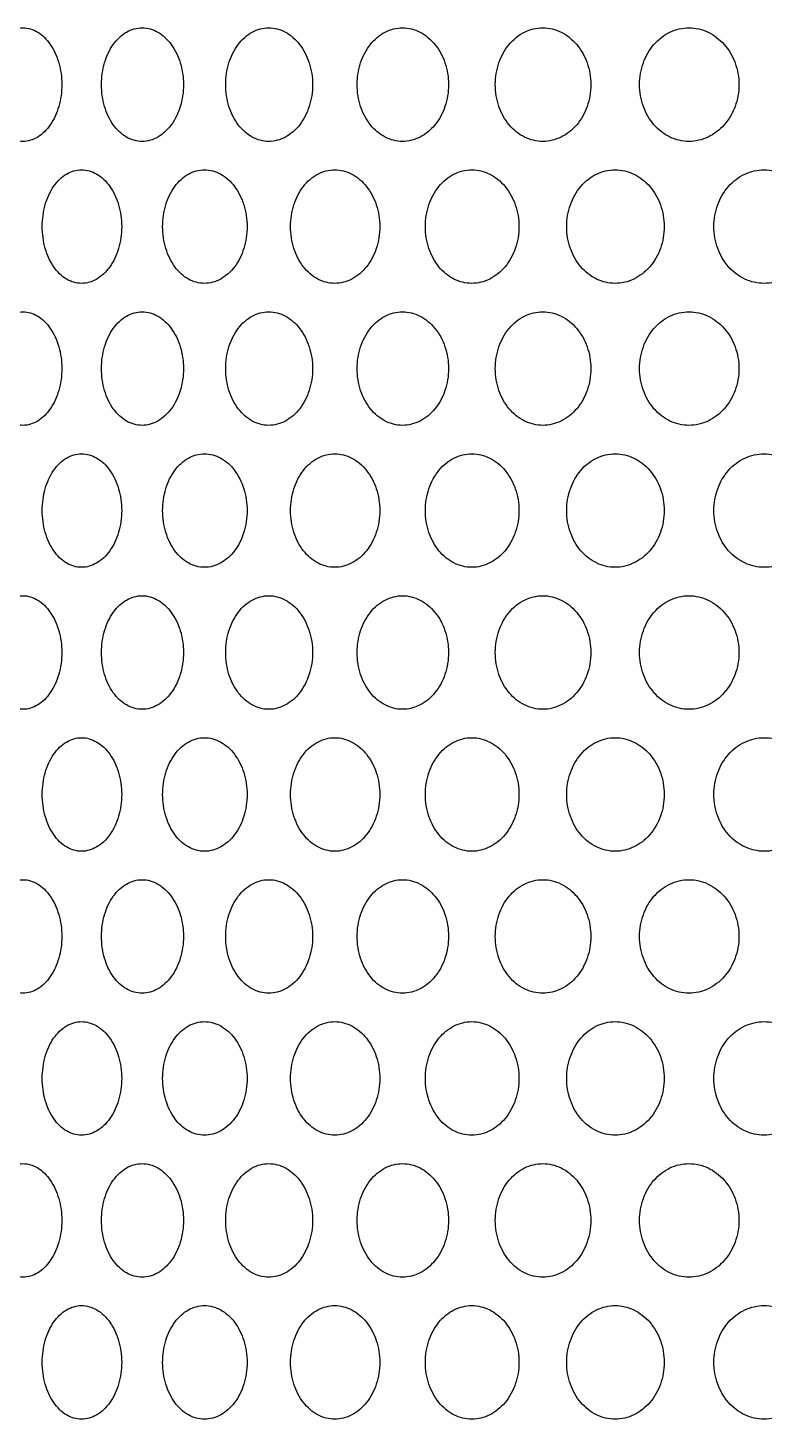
# Model space of a CAD drawing. Header units: millimetres. Extents: x 324 to 7054, y -67 to 2159.
# Drawn here: x 593.3 to 645.2, y 485 to 583 of the extents above; entities that cross this region are included whole.
import ezdxf

# ---------------------------------------------------------------- set-up
doc = ezdxf.new("R2010")
doc.units = ezdxf.units.MM
doc.header["$LTSCALE"] = 153.67
doc.layers.add('02___PRT_ALL_AXES', color=7, linetype='CONTINUOUS')

msp = doc.modelspace()

# ---------------------------------------------------------------- linework, layer by layer
at = {"layer": '02___PRT_ALL_AXES', "linetype": 'Continuous'}
for points in [[(590.32485, 579), (590.32508, 579.26583), (590.35933, 579.78945), (590.51175, 580.54514), (590.7564, 581.23528), (591.19862, 582.04859), (591.93793, 582.7909), (592.99818, 583.10456), (594.06584, 582.79082), (594.825, 582.05038), (595.28367, 581.2386), (595.53947, 580.54817), (595.6996, 579.79095), (595.73563, 579.2663), (595.73587, 579)], [(598.53459, 579), (598.53484, 579.26583), (598.57151, 579.78945), (598.73471, 580.54514), (598.99659, 581.23528), (599.46983, 582.04859), (600.26054, 582.7909), (601.39329, 583.10456), (602.53264, 582.79082), (603.34194, 582.05038), (603.83065, 581.2386), (604.10312, 580.54817), (604.27364, 579.79095), (604.31202, 579.2663), (604.31227, 579)], [(607.28864, 579), (607.2889, 579.26583), (607.32785, 579.78945), (607.50117, 580.54514), (607.77925, 581.23528), (608.2816, 582.04859), (609.12055, 582.7909), (610.32126, 583.10456), (611.52775, 582.79082), (612.38394, 582.05038), (612.90073, 581.2386), (613.18878, 580.54817), (613.36903, 579.79095), (613.40958, 579.2663), (613.40985, 579)], [(616.55196, 579), (616.55223, 579.26583), (616.59331, 579.78945), (616.77605, 580.54514), (617.06921, 581.23528), (617.59867, 582.04859), (618.4825, 582.7909), (619.74636, 583.10456), (621.01515, 582.79082), (621.91482, 582.05038), (622.45762, 581.2386), (622.7601, 580.54817), (622.94934, 579.79095), (622.99192, 579.2663), (622.99219, 579)], [(626.28746, 579), (626.28775, 579.26583), (626.33078, 579.78945), (626.52222, 580.54514), (626.82928, 581.23528), (627.38373, 582.04859), (628.3089, 582.7909), (629.63086, 583.10456), (630.95688, 582.79082), (631.89642, 582.05038), (632.46306, 581.2386), (632.77875, 580.54817), (632.97623, 579.79095), (633.02066, 579.2663), (633.02095, 579)], [(636.45618, 579), (636.45648, 579.26583), (636.5013, 579.78945), (636.70067, 580.54514), (637.02041, 581.23528), (637.59762, 582.04859), (638.56043, 582.7909), (639.9352, 583.10456), (641.31313, 582.79082), (642.28878, 582.05038), (642.87699, 581.2386), (643.20464, 580.54817), (643.40957, 579.79095), (643.45567, 579.2663), (643.45597, 579)], [(595.73587, 579), (595.73563, 578.73417), (595.69973, 578.21055), (595.54027, 577.45486), (595.28522, 576.76472), (594.82653, 575.95141), (594.06667, 575.2091), (592.99616, 574.89544), (591.93877, 575.20918), (591.20011, 575.94962), (590.75789, 576.7614), (590.51251, 577.45183), (590.35946, 578.20905), (590.32508, 578.7337), (590.32485, 579)], [(604.31227, 579), (604.31201, 578.73417), (604.27378, 578.21055), (604.10397, 577.45486), (603.8323, 576.76472), (603.34358, 575.95141), (602.53353, 575.2091), (601.39113, 574.89544), (600.26144, 575.20918), (599.47142, 575.94962), (598.99818, 576.7614), (598.73552, 577.45183), (598.57165, 578.20905), (598.53483, 578.7337), (598.53459, 579)], [(613.40985, 579), (613.40958, 578.73417), (613.36918, 578.21055), (613.18968, 577.45486), (612.90247, 576.76472), (612.38568, 575.95141), (611.52869, 575.2091), (610.31897, 574.89544), (609.1215, 575.20918), (608.28329, 575.94962), (607.78094, 576.7614), (607.50204, 577.45183), (607.328, 578.20905), (607.2889, 578.7337), (607.28864, 579)], [(622.99219, 579), (622.99191, 578.73417), (622.9495, 578.21055), (622.76104, 577.45486), (622.45945, 576.76472), (621.91664, 575.95141), (621.01614, 575.2091), (619.74396, 574.89544), (618.48349, 575.20918), (617.60045, 575.94962), (617.07099, 576.7614), (616.77696, 577.45183), (616.59346, 578.20905), (616.55222, 578.7337), (616.55196, 579)], [(633.02095, 579), (633.02065, 578.73417), (632.9764, 578.21055), (632.77973, 577.45486), (632.46497, 576.76472), (631.89832, 575.95141), (630.95792, 575.2091), (629.62835, 574.89544), (628.30994, 575.20918), (627.3856, 575.94962), (626.83115, 576.7614), (626.52318, 577.45183), (626.33094, 578.20905), (626.28774, 578.7337), (626.28746, 579)], [(643.45597, 579), (643.45566, 578.73417), (643.40974, 578.21055), (643.20566, 577.45486), (642.87897, 576.76472), (642.29076, 575.95141), (641.31421, 575.2091), (639.93258, 574.89544), (638.56151, 575.20918), (637.59956, 575.94962), (637.02235, 576.7614), (636.70167, 577.45183), (636.50146, 578.20905), (636.45647, 578.7337), (636.45618, 579)], [(594.35958, 569), (594.35982, 569.26583), (594.3953, 569.78945), (594.55318, 570.54514), (594.80658, 571.23528), (595.26453, 572.04859), (596.02993, 572.7909), (597.12697, 573.10456), (598.23103, 572.79082), (599.01565, 572.05038), (599.48958, 571.2386), (599.75385, 570.54817), (599.91926, 569.79095), (599.95648, 569.2663), (599.95672, 569)], [(602.84572, 569), (602.84597, 569.26583), (602.8838, 569.78945), (603.05214, 570.54514), (603.32226, 571.23528), (603.8103, 572.04859), (604.62554, 572.7909), (605.79285, 573.10456), (606.96636, 572.79082), (607.79952, 572.05038), (608.30253, 571.2386), (608.58292, 570.54817), (608.7584, 569.79095), (608.79788, 569.2663), (608.79814, 569)], [(611.85891, 569), (611.85918, 569.26583), (611.89921, 569.78945), (612.07733, 570.54514), (612.36309, 571.23528), (612.87926, 572.04859), (613.74108, 572.7909), (614.97398, 573.10456), (616.21224, 572.79082), (617.09061, 572.05038), (617.62068, 571.2386), (617.91609, 570.54817), (618.10092, 569.79095), (618.14251, 569.2663), (618.14278, 569)], [(621.36308, 569), (621.36336, 569.26583), (621.40543, 569.78945), (621.59262, 570.54514), (621.89288, 571.23528), (622.4351, 572.04859), (623.34006, 572.7909), (624.63362, 573.10456), (625.93167, 572.79082), (626.85173, 572.05038), (627.40674, 571.2386), (627.71597, 570.54817), (627.90943, 569.79095), (627.95296, 569.2663), (627.95324, 569)], [(631.32017, 569), (631.32047, 569.26583), (631.36441, 569.78945), (631.55992, 570.54514), (631.87347, 571.23528), (632.43959, 572.04859), (633.38405, 572.7909), (634.73309, 573.10456), (636.08574, 572.79082), (637.04382, 572.05038), (637.62153, 571.2386), (637.94336, 570.54817), (638.14467, 569.79095), (638.18995, 569.2663), (638.19025, 569)], [(641.69034, 569), (641.69064, 569.26583), (641.73629, 569.78945), (641.93933, 570.54514), (642.26493, 571.23528), (642.85266, 572.04859), (643.83286, 572.7909), (645.23197, 573.10456), (646.63381, 572.79082), (647.62606, 572.05038), (648.22418, 571.2386), (648.55731, 570.54817), (648.76566, 569.79095), (648.81253, 569.2663), (648.81283, 569)], [(599.95672, 569), (599.95647, 568.73417), (599.91939, 568.21055), (599.75467, 567.45486), (599.49118, 566.76472), (599.01724, 565.95141), (598.23189, 565.2091), (597.12488, 564.89544), (596.03079, 565.20918), (595.26608, 565.94962), (594.80811, 566.7614), (594.55397, 567.45183), (594.39543, 568.20905), (594.35981, 568.7337), (594.35958, 569)], [(608.79814, 569), (608.79787, 568.73417), (608.75854, 568.21055), (608.5838, 567.45486), (608.30422, 566.76472), (607.80121, 565.95141), (606.96727, 565.2091), (605.79063, 564.89544), (604.62646, 565.20918), (603.81195, 565.94962), (603.3239, 566.7614), (603.05299, 567.45183), (602.88394, 568.20905), (602.84597, 568.7337), (602.84572, 569)], [(618.14278, 569), (618.1425, 568.73417), (618.10107, 568.21055), (617.917, 567.45486), (617.62246, 566.76472), (617.09239, 565.95141), (616.21321, 565.2091), (614.97164, 564.89544), (613.74205, 565.20918), (612.881, 565.94962), (612.36483, 566.7614), (612.07822, 567.45183), (611.89936, 568.20905), (611.85917, 568.7337), (611.85891, 569)], [(627.95324, 569), (627.95295, 568.73417), (627.90959, 568.21055), (627.71694, 567.45486), (627.4086, 566.76472), (626.8536, 565.95141), (625.93269, 565.2091), (624.63116, 564.89544), (623.34108, 565.20918), (622.43693, 565.94962), (621.8947, 566.7614), (621.59356, 567.45183), (621.40559, 568.20905), (621.36335, 568.7337), (621.36308, 569)], [(638.19025, 569), (638.18995, 568.73417), (638.14484, 568.21055), (637.94436, 567.45486), (637.62348, 566.76472), (637.04576, 565.95141), (636.0868, 565.2091), (634.73053, 564.89544), (633.38511, 565.20918), (632.44149, 565.94962), (631.87538, 566.7614), (631.5609, 567.45183), (631.36458, 568.20905), (631.32046, 568.7337), (631.32017, 569)], [(648.81283, 569), (648.81252, 568.73417), (648.76583, 568.21055), (648.55835, 567.45486), (648.22619, 566.76472), (647.62807, 565.95141), (646.63491, 565.2091), (645.22932, 564.89544), (643.83396, 565.20918), (642.85464, 565.94962), (642.2669, 566.7614), (641.94035, 567.45183), (641.73646, 568.20905), (641.69064, 568.7337), (641.69034, 569)], [(590.32485, 559), (590.32508, 559.26583), (590.35933, 559.78945), (590.51175, 560.54514), (590.7564, 561.23528), (591.19862, 562.04859), (591.93793, 562.7909), (592.99818, 563.10456), (594.06584, 562.79082), (594.825, 562.05038), (595.28367, 561.2386), (595.53947, 560.54817), (595.6996, 559.79095), (595.73563, 559.2663), (595.73587, 559)], [(598.53459, 559), (598.53484, 559.26583), (598.57151, 559.78945), (598.73471, 560.54514), (598.99659, 561.23528), (599.46983, 562.04859), (600.26054, 562.7909), (601.39329, 563.10456), (602.53264, 562.79082), (603.34194, 562.05038), (603.83065, 561.2386), (604.10312, 560.54817), (604.27364, 559.79095), (604.31202, 559.2663), (604.31227, 559)], [(607.28864, 559), (607.2889, 559.26583), (607.32785, 559.78945), (607.50117, 560.54514), (607.77925, 561.23528), (608.2816, 562.04859), (609.12055, 562.7909), (610.32126, 563.10456), (611.52775, 562.79082), (612.38394, 562.05038), (612.90073, 561.2386), (613.18878, 560.54817), (613.36903, 559.79095), (613.40958, 559.2663), (613.40985, 559)], [(616.55196, 559), (616.55223, 559.26583), (616.59331, 559.78945), (616.77605, 560.54514), (617.06921, 561.23528), (617.59867, 562.04859), (618.4825, 562.7909), (619.74636, 563.10456), (621.01515, 562.79082), (621.91482, 562.05038), (622.45762, 561.2386), (622.7601, 560.54817), (622.94934, 559.79095), (622.99192, 559.2663), (622.99219, 559)], [(626.28746, 559), (626.28775, 559.26583), (626.33078, 559.78945), (626.52222, 560.54514), (626.82928, 561.23528), (627.38373, 562.04859), (628.3089, 562.7909), (629.63086, 563.10456), (630.95688, 562.79082), (631.89642, 562.05038), (632.46306, 561.2386), (632.77875, 560.54817), (632.97623, 559.79095), (633.02066, 559.2663), (633.02095, 559)], [(636.45618, 559), (636.45648, 559.26583), (636.5013, 559.78945), (636.70067, 560.54514), (637.02041, 561.23528), (637.59762, 562.04859), (638.56043, 562.7909), (639.9352, 563.10456), (641.31313, 562.79082), (642.28878, 562.05038), (642.87699, 561.2386), (643.20464, 560.54817), (643.40957, 559.79095), (643.45567, 559.2663), (643.45597, 559)], [(595.73587, 559), (595.73563, 558.73417), (595.69973, 558.21055), (595.54027, 557.45486), (595.28522, 556.76472), (594.82653, 555.95141), (594.06667, 555.2091), (592.99616, 554.89544), (591.93877, 555.20918), (591.20011, 555.94962), (590.75789, 556.7614), (590.51251, 557.45183), (590.35946, 558.20905), (590.32508, 558.7337), (590.32485, 559)], [(604.31227, 559), (604.31201, 558.73417), (604.27378, 558.21055), (604.10397, 557.45486), (603.8323, 556.76472), (603.34358, 555.95141), (602.53353, 555.2091), (601.39113, 554.89544), (600.26144, 555.20918), (599.47142, 555.94962), (598.99818, 556.7614), (598.73552, 557.45183), (598.57165, 558.20905), (598.53483, 558.7337), (598.53459, 559)], [(613.40985, 559), (613.40958, 558.73417), (613.36918, 558.21055), (613.18968, 557.45486), (612.90247, 556.76472), (612.38568, 555.95141), (611.52869, 555.2091), (610.31897, 554.89544), (609.1215, 555.20918), (608.28329, 555.94962), (607.78094, 556.7614), (607.50204, 557.45183), (607.328, 558.20905), (607.2889, 558.7337), (607.28864, 559)], [(622.99219, 559), (622.99191, 558.73417), (622.9495, 558.21055), (622.76104, 557.45486), (622.45945, 556.76472), (621.91664, 555.95141), (621.01614, 555.2091), (619.74396, 554.89544), (618.48349, 555.20918), (617.60045, 555.94962), (617.07099, 556.7614), (616.77696, 557.45183), (616.59346, 558.20905), (616.55222, 558.7337), (616.55196, 559)], [(633.02095, 559), (633.02065, 558.73417), (632.9764, 558.21055), (632.77973, 557.45486), (632.46497, 556.76472), (631.89832, 555.95141), (630.95792, 555.2091), (629.62835, 554.89544), (628.30994, 555.20918), (627.3856, 555.94962), (626.83115, 556.7614), (626.52318, 557.45183), (626.33094, 558.20905), (626.28774, 558.7337), (626.28746, 559)], [(643.45597, 559), (643.45566, 558.73417), (643.40974, 558.21055), (643.20566, 557.45486), (642.87897, 556.76472), (642.29076, 555.95141), (641.31421, 555.2091), (639.93258, 554.89544), (638.56151, 555.20918), (637.59956, 555.94962), (637.02235, 556.7614), (636.70167, 557.45183), (636.50146, 558.20905), (636.45647, 558.7337), (636.45618, 559)], [(594.35958, 549), (594.35982, 549.26583), (594.3953, 549.78945), (594.55318, 550.54514), (594.80658, 551.23528), (595.26453, 552.04859), (596.02993, 552.7909), (597.12697, 553.10456), (598.23103, 552.79082), (599.01565, 552.05038), (599.48958, 551.2386), (599.75385, 550.54817), (599.91926, 549.79095), (599.95648, 549.2663), (599.95672, 549)], [(602.84572, 549), (602.84597, 549.26583), (602.8838, 549.78945), (603.05214, 550.54514), (603.32226, 551.23528), (603.8103, 552.04859), (604.62554, 552.7909), (605.79285, 553.10456), (606.96636, 552.79082), (607.79952, 552.05038), (608.30253, 551.2386), (608.58292, 550.54817), (608.7584, 549.79095), (608.79788, 549.2663), (608.79814, 549)], [(611.85891, 549), (611.85918, 549.26583), (611.89921, 549.78945), (612.07733, 550.54514), (612.36309, 551.23528), (612.87926, 552.04859), (613.74108, 552.7909), (614.97398, 553.10456), (616.21224, 552.79082), (617.09061, 552.05038), (617.62068, 551.2386), (617.91609, 550.54817), (618.10092, 549.79095), (618.14251, 549.2663), (618.14278, 549)], [(621.36308, 549), (621.36336, 549.26583), (621.40543, 549.78945), (621.59262, 550.54514), (621.89288, 551.23528), (622.4351, 552.04859), (623.34006, 552.7909), (624.63362, 553.10456), (625.93167, 552.79082), (626.85173, 552.05038), (627.40674, 551.2386), (627.71597, 550.54817), (627.90943, 549.79095), (627.95296, 549.2663), (627.95324, 549)], [(631.32017, 549), (631.32047, 549.26583), (631.36441, 549.78945), (631.55992, 550.54514), (631.87347, 551.23528), (632.43959, 552.04859), (633.38405, 552.7909), (634.73309, 553.10456), (636.08574, 552.79082), (637.04382, 552.05038), (637.62153, 551.2386), (637.94336, 550.54817), (638.14467, 549.79095), (638.18995, 549.2663), (638.19025, 549)], [(641.69034, 549), (641.69064, 549.26583), (641.73629, 549.78945), (641.93933, 550.54514), (642.26493, 551.23528), (642.85266, 552.04859), (643.83286, 552.7909), (645.23197, 553.10456), (646.63381, 552.79082), (647.62606, 552.05038), (648.22418, 551.2386), (648.55731, 550.54817), (648.76566, 549.79095), (648.81253, 549.2663), (648.81283, 549)], [(599.95672, 549), (599.95647, 548.73417), (599.91939, 548.21055), (599.75467, 547.45486), (599.49118, 546.76472), (599.01724, 545.95141), (598.23189, 545.2091), (597.12488, 544.89544), (596.03079, 545.20918), (595.26608, 545.94962), (594.80811, 546.7614), (594.55397, 547.45183), (594.39543, 548.20905), (594.35981, 548.7337), (594.35958, 549)], [(608.79814, 549), (608.79787, 548.73417), (608.75854, 548.21055), (608.5838, 547.45486), (608.30422, 546.76472), (607.80121, 545.95141), (606.96727, 545.2091), (605.79063, 544.89544), (604.62646, 545.20918), (603.81195, 545.94962), (603.3239, 546.7614), (603.05299, 547.45183), (602.88394, 548.20905), (602.84597, 548.7337), (602.84572, 549)], [(618.14278, 549), (618.1425, 548.73417), (618.10107, 548.21055), (617.917, 547.45486), (617.62246, 546.76472), (617.09239, 545.95141), (616.21321, 545.2091), (614.97164, 544.89544), (613.74205, 545.20918), (612.881, 545.94962), (612.36483, 546.7614), (612.07822, 547.45183), (611.89936, 548.20905), (611.85917, 548.7337), (611.85891, 549)], [(627.95324, 549), (627.95295, 548.73417), (627.90959, 548.21055), (627.71694, 547.45486), (627.4086, 546.76472), (626.8536, 545.95141), (625.93269, 545.2091), (624.63116, 544.89544), (623.34108, 545.20918), (622.43693, 545.94962), (621.8947, 546.7614), (621.59356, 547.45183), (621.40559, 548.20905), (621.36335, 548.7337), (621.36308, 549)], [(638.19025, 549), (638.18995, 548.73417), (638.14484, 548.21055), (637.94436, 547.45486), (637.62348, 546.76472), (637.04576, 545.95141), (636.0868, 545.2091), (634.73053, 544.89544), (633.38511, 545.20918), (632.44149, 545.94962), (631.87538, 546.7614), (631.5609, 547.45183), (631.36458, 548.20905), (631.32046, 548.7337), (631.32017, 549)], [(648.81283, 549), (648.81252, 548.73417), (648.76583, 548.21055), (648.55835, 547.45486), (648.22619, 546.76472), (647.62807, 545.95141), (646.63491, 545.2091), (645.22932, 544.89544), (643.83396, 545.20918), (642.85464, 545.94962), (642.2669, 546.7614), (641.94035, 547.45183), (641.73646, 548.20905), (641.69064, 548.7337), (641.69034, 549)], [(590.32485, 539), (590.32508, 539.26583), (590.35933, 539.78945), (590.51175, 540.54514), (590.7564, 541.23528), (591.19862, 542.04859), (591.93793, 542.7909), (592.99818, 543.10456), (594.06584, 542.79082), (594.825, 542.05038), (595.28367, 541.2386), (595.53947, 540.54817), (595.6996, 539.79095), (595.73563, 539.2663), (595.73587, 539)], [(598.53459, 539), (598.53484, 539.26583), (598.57151, 539.78945), (598.73471, 540.54514), (598.99659, 541.23528), (599.46983, 542.04859), (600.26054, 542.7909), (601.39329, 543.10456), (602.53264, 542.79082), (603.34194, 542.05038), (603.83065, 541.2386), (604.10312, 540.54817), (604.27364, 539.79095), (604.31202, 539.2663), (604.31227, 539)], [(607.28864, 539), (607.2889, 539.26583), (607.32785, 539.78945), (607.50117, 540.54514), (607.77925, 541.23528), (608.2816, 542.04859), (609.12055, 542.7909), (610.32126, 543.10456), (611.52775, 542.79082), (612.38394, 542.05038), (612.90073, 541.2386), (613.18878, 540.54817), (613.36903, 539.79095), (613.40958, 539.2663), (613.40985, 539)], [(616.55196, 539), (616.55223, 539.26583), (616.59331, 539.78945), (616.77605, 540.54514), (617.06921, 541.23528), (617.59867, 542.04859), (618.4825, 542.7909), (619.74636, 543.10456), (621.01515, 542.79082), (621.91482, 542.05038), (622.45762, 541.2386), (622.7601, 540.54817), (622.94934, 539.79095), (622.99192, 539.2663), (622.99219, 539)], [(626.28746, 539), (626.28775, 539.26583), (626.33078, 539.78945), (626.52222, 540.54514), (626.82928, 541.23528), (627.38373, 542.04859), (628.3089, 542.7909), (629.63086, 543.10456), (630.95688, 542.79082), (631.89642, 542.05038), (632.46306, 541.2386), (632.77875, 540.54817), (632.97623, 539.79095), (633.02066, 539.2663), (633.02095, 539)], [(636.45618, 539), (636.45648, 539.26583), (636.5013, 539.78945), (636.70067, 540.54514), (637.02041, 541.23528), (637.59762, 542.04859), (638.56043, 542.7909), (639.9352, 543.10456), (641.31313, 542.79082), (642.28878, 542.05038), (642.87699, 541.2386), (643.20464, 540.54817), (643.40957, 539.79095), (643.45567, 539.2663), (643.45597, 539)], [(595.73587, 539), (595.73563, 538.73417), (595.69973, 538.21055), (595.54027, 537.45486), (595.28522, 536.76472), (594.82653, 535.95141), (594.06667, 535.2091), (592.99616, 534.89544), (591.93877, 535.20918), (591.20011, 535.94962), (590.75789, 536.7614), (590.51251, 537.45183), (590.35946, 538.20905), (590.32508, 538.7337), (590.32485, 539)], [(604.31227, 539), (604.31201, 538.73417), (604.27378, 538.21055), (604.10397, 537.45486), (603.8323, 536.76472), (603.34358, 535.95141), (602.53353, 535.2091), (601.39113, 534.89544), (600.26144, 535.20918), (599.47142, 535.94962), (598.99818, 536.7614), (598.73552, 537.45183), (598.57165, 538.20905), (598.53483, 538.7337), (598.53459, 539)], [(613.40985, 539), (613.40958, 538.73417), (613.36918, 538.21055), (613.18968, 537.45486), (612.90247, 536.76472), (612.38568, 535.95141), (611.52869, 535.2091), (610.31897, 534.89544), (609.1215, 535.20918), (608.28329, 535.94962), (607.78094, 536.7614), (607.50204, 537.45183), (607.328, 538.20905), (607.2889, 538.7337), (607.28864, 539)], [(622.99219, 539), (622.99191, 538.73417), (622.9495, 538.21055), (622.76104, 537.45486), (622.45945, 536.76472), (621.91664, 535.95141), (621.01614, 535.2091), (619.74396, 534.89544), (618.48349, 535.20918), (617.60045, 535.94962), (617.07099, 536.7614), (616.77696, 537.45183), (616.59346, 538.20905), (616.55222, 538.7337), (616.55196, 539)], [(633.02095, 539), (633.02065, 538.73417), (632.9764, 538.21055), (632.77973, 537.45486), (632.46497, 536.76472), (631.89832, 535.95141), (630.95792, 535.2091), (629.62835, 534.89544), (628.30994, 535.20918), (627.3856, 535.94962), (626.83115, 536.7614), (626.52318, 537.45183), (626.33094, 538.20905), (626.28774, 538.7337), (626.28746, 539)], [(643.45597, 539), (643.45566, 538.73417), (643.40974, 538.21055), (643.20566, 537.45486), (642.87897, 536.76472), (642.29076, 535.95141), (641.31421, 535.2091), (639.93258, 534.89544), (638.56151, 535.20918), (637.59956, 535.94962), (637.02235, 536.7614), (636.70167, 537.45183), (636.50146, 538.20905), (636.45647, 538.7337), (636.45618, 539)], [(594.35958, 529), (594.35982, 529.26583), (594.3953, 529.78945), (594.55318, 530.54514), (594.80658, 531.23528), (595.26453, 532.04859), (596.02993, 532.7909), (597.12697, 533.10456), (598.23103, 532.79082), (599.01565, 532.05038), (599.48958, 531.2386), (599.75385, 530.54817), (599.91926, 529.79095), (599.95648, 529.2663), (599.95672, 529)], [(602.84572, 529), (602.84597, 529.26583), (602.8838, 529.78945), (603.05214, 530.54514), (603.32226, 531.23528), (603.8103, 532.04859), (604.62554, 532.7909), (605.79285, 533.10456), (606.96636, 532.79082), (607.79952, 532.05038), (608.30253, 531.2386), (608.58292, 530.54817), (608.7584, 529.79095), (608.79788, 529.2663), (608.79814, 529)], [(611.85891, 529), (611.85918, 529.26583), (611.89921, 529.78945), (612.07733, 530.54514), (612.36309, 531.23528), (612.87926, 532.04859), (613.74108, 532.7909), (614.97398, 533.10456), (616.21224, 532.79082), (617.09061, 532.05038), (617.62068, 531.2386), (617.91609, 530.54817), (618.10092, 529.79095), (618.14251, 529.2663), (618.14278, 529)], [(621.36308, 529), (621.36336, 529.26583), (621.40543, 529.78945), (621.59262, 530.54514), (621.89288, 531.23528), (622.4351, 532.04859), (623.34006, 532.7909), (624.63362, 533.10456), (625.93167, 532.79082), (626.85173, 532.05038), (627.40674, 531.2386), (627.71597, 530.54817), (627.90943, 529.79095), (627.95296, 529.2663), (627.95324, 529)], [(631.32017, 529), (631.32047, 529.26583), (631.36441, 529.78945), (631.55992, 530.54514), (631.87347, 531.23528), (632.43959, 532.04859), (633.38405, 532.7909), (634.73309, 533.10456), (636.08574, 532.79082), (637.04382, 532.05038), (637.62153, 531.2386), (637.94336, 530.54817), (638.14467, 529.79095), (638.18995, 529.2663), (638.19025, 529)], [(641.69034, 529), (641.69064, 529.26583), (641.73629, 529.78945), (641.93933, 530.54514), (642.26493, 531.23528), (642.85266, 532.04859), (643.83286, 532.7909), (645.23197, 533.10456), (646.63381, 532.79082), (647.62606, 532.05038), (648.22418, 531.2386), (648.55731, 530.54817), (648.76566, 529.79095), (648.81253, 529.2663), (648.81283, 529)], [(599.95672, 529), (599.95647, 528.73417), (599.91939, 528.21055), (599.75467, 527.45486), (599.49118, 526.76472), (599.01724, 525.95141), (598.23189, 525.2091), (597.12488, 524.89544), (596.03079, 525.20918), (595.26608, 525.94962), (594.80811, 526.7614), (594.55397, 527.45183), (594.39543, 528.20905), (594.35981, 528.7337), (594.35958, 529)], [(608.79814, 529), (608.79787, 528.73417), (608.75854, 528.21055), (608.5838, 527.45486), (608.30422, 526.76472), (607.80121, 525.95141), (606.96727, 525.2091), (605.79063, 524.89544), (604.62646, 525.20918), (603.81195, 525.94962), (603.3239, 526.7614), (603.05299, 527.45183), (602.88394, 528.20905), (602.84597, 528.7337), (602.84572, 529)], [(618.14278, 529), (618.1425, 528.73417), (618.10107, 528.21055), (617.917, 527.45486), (617.62246, 526.76472), (617.09239, 525.95141), (616.21321, 525.2091), (614.97164, 524.89544), (613.74205, 525.20918), (612.881, 525.94962), (612.36483, 526.7614), (612.07822, 527.45183), (611.89936, 528.20905), (611.85917, 528.7337), (611.85891, 529)], [(627.95324, 529), (627.95295, 528.73417), (627.90959, 528.21055), (627.71694, 527.45486), (627.4086, 526.76472), (626.8536, 525.95141), (625.93269, 525.2091), (624.63116, 524.89544), (623.34108, 525.20918), (622.43693, 525.94962), (621.8947, 526.7614), (621.59356, 527.45183), (621.40559, 528.20905), (621.36335, 528.7337), (621.36308, 529)], [(638.19025, 529), (638.18995, 528.73417), (638.14484, 528.21055), (637.94436, 527.45486), (637.62348, 526.76472), (637.04576, 525.95141), (636.0868, 525.2091), (634.73053, 524.89544), (633.38511, 525.20918), (632.44149, 525.94962), (631.87538, 526.7614), (631.5609, 527.45183), (631.36458, 528.20905), (631.32046, 528.7337), (631.32017, 529)], [(648.81283, 529), (648.81252, 528.73417), (648.76583, 528.21055), (648.55835, 527.45486), (648.22619, 526.76472), (647.62807, 525.95141), (646.63491, 525.2091), (645.22932, 524.89544), (643.83396, 525.20918), (642.85464, 525.94962), (642.2669, 526.7614), (641.94035, 527.45183), (641.73646, 528.20905), (641.69064, 528.7337), (641.69034, 529)], [(590.32485, 519), (590.32508, 519.26583), (590.35933, 519.78945), (590.51175, 520.54514), (590.7564, 521.23528), (591.19862, 522.04859), (591.93793, 522.7909), (592.99818, 523.10456), (594.06584, 522.79082), (594.825, 522.05038), (595.28367, 521.2386), (595.53947, 520.54817), (595.6996, 519.79095), (595.73563, 519.2663), (595.73587, 519)], [(598.53459, 519), (598.53484, 519.26583), (598.57151, 519.78945), (598.73471, 520.54514), (598.99659, 521.23528), (599.46983, 522.04859), (600.26054, 522.7909), (601.39329, 523.10456), (602.53264, 522.79082), (603.34194, 522.05038), (603.83065, 521.2386), (604.10312, 520.54817), (604.27364, 519.79095), (604.31202, 519.2663), (604.31227, 519)], [(607.28864, 519), (607.2889, 519.26583), (607.32785, 519.78945), (607.50117, 520.54514), (607.77925, 521.23528), (608.2816, 522.04859), (609.12055, 522.7909), (610.32126, 523.10456), (611.52775, 522.79082), (612.38394, 522.05038), (612.90073, 521.2386), (613.18878, 520.54817), (613.36903, 519.79095), (613.40958, 519.2663), (613.40985, 519)], [(616.55196, 519), (616.55223, 519.26583), (616.59331, 519.78945), (616.77605, 520.54514), (617.06921, 521.23528), (617.59867, 522.04859), (618.4825, 522.7909), (619.74636, 523.10456), (621.01515, 522.79082), (621.91482, 522.05038), (622.45762, 521.2386), (622.7601, 520.54817), (622.94934, 519.79095), (622.99192, 519.2663), (622.99219, 519)], [(626.28746, 519), (626.28775, 519.26583), (626.33078, 519.78945), (626.52222, 520.54514), (626.82928, 521.23528), (627.38373, 522.04859), (628.3089, 522.7909), (629.63086, 523.10456), (630.95688, 522.79082), (631.89642, 522.05038), (632.46306, 521.2386), (632.77875, 520.54817), (632.97623, 519.79095), (633.02066, 519.2663), (633.02095, 519)], [(636.45618, 519), (636.45648, 519.26583), (636.5013, 519.78945), (636.70067, 520.54514), (637.02041, 521.23528), (637.59762, 522.04859), (638.56043, 522.7909), (639.9352, 523.10456), (641.31313, 522.79082), (642.28878, 522.05038), (642.87699, 521.2386), (643.20464, 520.54817), (643.40957, 519.79095), (643.45567, 519.2663), (643.45597, 519)], [(595.73587, 519), (595.73563, 518.73417), (595.69973, 518.21055), (595.54027, 517.45486), (595.28522, 516.76472), (594.82653, 515.95141), (594.06667, 515.2091), (592.99616, 514.89544), (591.93877, 515.20918), (591.20011, 515.94962), (590.75789, 516.7614), (590.51251, 517.45183), (590.35946, 518.20905), (590.32508, 518.7337), (590.32485, 519)], [(604.31227, 519), (604.31201, 518.73417), (604.27378, 518.21055), (604.10397, 517.45486), (603.8323, 516.76472), (603.34358, 515.95141), (602.53353, 515.2091), (601.39113, 514.89544), (600.26144, 515.20918), (599.47142, 515.94962), (598.99818, 516.7614), (598.73552, 517.45183), (598.57165, 518.20905), (598.53483, 518.7337), (598.53459, 519)], [(613.40985, 519), (613.40958, 518.73417), (613.36918, 518.21055), (613.18968, 517.45486), (612.90247, 516.76472), (612.38568, 515.95141), (611.52869, 515.2091), (610.31897, 514.89544), (609.1215, 515.20918), (608.28329, 515.94962), (607.78094, 516.7614), (607.50204, 517.45183), (607.328, 518.20905), (607.2889, 518.7337), (607.28864, 519)], [(622.99219, 519), (622.99191, 518.73417), (622.9495, 518.21055), (622.76104, 517.45486), (622.45945, 516.76472), (621.91664, 515.95141), (621.01614, 515.2091), (619.74396, 514.89544), (618.48349, 515.20918), (617.60045, 515.94962), (617.07099, 516.7614), (616.77696, 517.45183), (616.59346, 518.20905), (616.55222, 518.7337), (616.55196, 519)], [(633.02095, 519), (633.02065, 518.73417), (632.9764, 518.21055), (632.77973, 517.45486), (632.46497, 516.76472), (631.89832, 515.95141), (630.95792, 515.2091), (629.62835, 514.89544), (628.30994, 515.20918), (627.3856, 515.94962), (626.83115, 516.7614), (626.52318, 517.45183), (626.33094, 518.20905), (626.28774, 518.7337), (626.28746, 519)], [(643.45597, 519), (643.45566, 518.73417), (643.40974, 518.21055), (643.20566, 517.45486), (642.87897, 516.76472), (642.29076, 515.95141), (641.31421, 515.2091), (639.93258, 514.89544), (638.56151, 515.20918), (637.59956, 515.94962), (637.02235, 516.7614), (636.70167, 517.45183), (636.50146, 518.20905), (636.45647, 518.7337), (636.45618, 519)], [(594.35958, 509), (594.35982, 509.26583), (594.3953, 509.78945), (594.55318, 510.54514), (594.80658, 511.23528), (595.26453, 512.04859), (596.02993, 512.7909), (597.12697, 513.10456), (598.23103, 512.79082), (599.01565, 512.05038), (599.48958, 511.2386), (599.75385, 510.54817), (599.91926, 509.79095), (599.95648, 509.2663), (599.95672, 509)], [(602.84572, 509), (602.84597, 509.26583), (602.8838, 509.78945), (603.05214, 510.54514), (603.32226, 511.23528), (603.8103, 512.04859), (604.62554, 512.7909), (605.79285, 513.10456), (606.96636, 512.79082), (607.79952, 512.05038), (608.30253, 511.2386), (608.58292, 510.54817), (608.7584, 509.79095), (608.79788, 509.2663), (608.79814, 509)], [(611.85891, 509), (611.85918, 509.26583), (611.89921, 509.78945), (612.07733, 510.54514), (612.36309, 511.23528), (612.87926, 512.04859), (613.74108, 512.7909), (614.97398, 513.10456), (616.21224, 512.79082), (617.09061, 512.05038), (617.62068, 511.2386), (617.91609, 510.54817), (618.10092, 509.79095), (618.14251, 509.2663), (618.14278, 509)], [(621.36308, 509), (621.36336, 509.26583), (621.40543, 509.78945), (621.59262, 510.54514), (621.89288, 511.23528), (622.4351, 512.04859), (623.34006, 512.7909), (624.63362, 513.10456), (625.93167, 512.79082), (626.85173, 512.05038), (627.40674, 511.2386), (627.71597, 510.54817), (627.90943, 509.79095), (627.95296, 509.2663), (627.95324, 509)], [(631.32017, 509), (631.32047, 509.26583), (631.36441, 509.78945), (631.55992, 510.54514), (631.87347, 511.23528), (632.43959, 512.04859), (633.38405, 512.7909), (634.73309, 513.10456), (636.08574, 512.79082), (637.04382, 512.05038), (637.62153, 511.2386), (637.94336, 510.54817), (638.14467, 509.79095), (638.18995, 509.2663), (638.19025, 509)], [(641.69034, 509), (641.69064, 509.26583), (641.73629, 509.78945), (641.93933, 510.54514), (642.26493, 511.23528), (642.85266, 512.04859), (643.83286, 512.7909), (645.23197, 513.10456), (646.63381, 512.79082), (647.62606, 512.05038), (648.22418, 511.2386), (648.55731, 510.54817), (648.76566, 509.79095), (648.81253, 509.2663), (648.81283, 509)], [(599.95672, 509), (599.95647, 508.73417), (599.91939, 508.21055), (599.75467, 507.45486), (599.49118, 506.76472), (599.01724, 505.95141), (598.23189, 505.2091), (597.12488, 504.89544), (596.03079, 505.20918), (595.26608, 505.94962), (594.80811, 506.7614), (594.55397, 507.45183), (594.39543, 508.20905), (594.35981, 508.7337), (594.35958, 509)], [(608.79814, 509), (608.79787, 508.73417), (608.75854, 508.21055), (608.5838, 507.45486), (608.30422, 506.76472), (607.80121, 505.95141), (606.96727, 505.2091), (605.79063, 504.89544), (604.62646, 505.20918), (603.81195, 505.94962), (603.3239, 506.7614), (603.05299, 507.45183), (602.88394, 508.20905), (602.84597, 508.7337), (602.84572, 509)], [(618.14278, 509), (618.1425, 508.73417), (618.10107, 508.21055), (617.917, 507.45486), (617.62246, 506.76472), (617.09239, 505.95141), (616.21321, 505.2091), (614.97164, 504.89544), (613.74205, 505.20918), (612.881, 505.94962), (612.36483, 506.7614), (612.07822, 507.45183), (611.89936, 508.20905), (611.85917, 508.7337), (611.85891, 509)], [(627.95324, 509), (627.95295, 508.73417), (627.90959, 508.21055), (627.71694, 507.45486), (627.4086, 506.76472), (626.8536, 505.95141), (625.93269, 505.2091), (624.63116, 504.89544), (623.34108, 505.20918), (622.43693, 505.94962), (621.8947, 506.7614), (621.59356, 507.45183), (621.40559, 508.20905), (621.36335, 508.7337), (621.36308, 509)], [(638.19025, 509), (638.18995, 508.73417), (638.14484, 508.21055), (637.94436, 507.45486), (637.62348, 506.76472), (637.04576, 505.95141), (636.0868, 505.2091), (634.73053, 504.89544), (633.38511, 505.20918), (632.44149, 505.94962), (631.87538, 506.7614), (631.5609, 507.45183), (631.36458, 508.20905), (631.32046, 508.7337), (631.32017, 509)], [(648.81283, 509), (648.81252, 508.73417), (648.76583, 508.21055), (648.55835, 507.45486), (648.22619, 506.76472), (647.62807, 505.95141), (646.63491, 505.2091), (645.22932, 504.89544), (643.83396, 505.20918), (642.85464, 505.94962), (642.2669, 506.7614), (641.94035, 507.45183), (641.73646, 508.20905), (641.69064, 508.7337), (641.69034, 509)], [(590.32485, 499), (590.32508, 499.26583), (590.35933, 499.78945), (590.51175, 500.54514), (590.7564, 501.23528), (591.19862, 502.04859), (591.93793, 502.7909), (592.99818, 503.10456), (594.06584, 502.79082), (594.825, 502.05038), (595.28367, 501.2386), (595.53947, 500.54817), (595.6996, 499.79095), (595.73563, 499.2663), (595.73587, 499)], [(598.53459, 499), (598.53484, 499.26583), (598.57151, 499.78945), (598.73471, 500.54514), (598.99659, 501.23528), (599.46983, 502.04859), (600.26054, 502.7909), (601.39329, 503.10456), (602.53264, 502.79082), (603.34194, 502.05038), (603.83065, 501.2386), (604.10312, 500.54817), (604.27364, 499.79095), (604.31202, 499.2663), (604.31227, 499)], [(607.28864, 499), (607.2889, 499.26583), (607.32785, 499.78945), (607.50117, 500.54514), (607.77925, 501.23528), (608.2816, 502.04859), (609.12055, 502.7909), (610.32126, 503.10456), (611.52775, 502.79082), (612.38394, 502.05038), (612.90073, 501.2386), (613.18878, 500.54817), (613.36903, 499.79095), (613.40958, 499.2663), (613.40985, 499)], [(616.55196, 499), (616.55223, 499.26583), (616.59331, 499.78945), (616.77605, 500.54514), (617.06921, 501.23528), (617.59867, 502.04859), (618.4825, 502.7909), (619.74636, 503.10456), (621.01515, 502.79082), (621.91482, 502.05038), (622.45762, 501.2386), (622.7601, 500.54817), (622.94934, 499.79095), (622.99192, 499.2663), (622.99219, 499)], [(626.28746, 499), (626.28775, 499.26583), (626.33078, 499.78945), (626.52222, 500.54514), (626.82928, 501.23528), (627.38373, 502.04859), (628.3089, 502.7909), (629.63086, 503.10456), (630.95688, 502.79082), (631.89642, 502.05038), (632.46306, 501.2386), (632.77875, 500.54817), (632.97623, 499.79095), (633.02066, 499.2663), (633.02095, 499)], [(636.45618, 499), (636.45648, 499.26583), (636.5013, 499.78945), (636.70067, 500.54514), (637.02041, 501.23528), (637.59762, 502.04859), (638.56043, 502.7909), (639.9352, 503.10456), (641.31313, 502.79082), (642.28878, 502.05038), (642.87699, 501.2386), (643.20464, 500.54817), (643.40957, 499.79095), (643.45567, 499.2663), (643.45597, 499)], [(595.73587, 499), (595.73563, 498.73417), (595.69973, 498.21055), (595.54027, 497.45486), (595.28522, 496.76472), (594.82653, 495.95141), (594.06667, 495.2091), (592.99616, 494.89544), (591.93877, 495.20918), (591.20011, 495.94962), (590.75789, 496.7614), (590.51251, 497.45183), (590.35946, 498.20905), (590.32508, 498.7337), (590.32485, 499)], [(604.31227, 499), (604.31201, 498.73417), (604.27378, 498.21055), (604.10397, 497.45486), (603.8323, 496.76472), (603.34358, 495.95141), (602.53353, 495.2091), (601.39113, 494.89544), (600.26144, 495.20918), (599.47142, 495.94962), (598.99818, 496.7614), (598.73552, 497.45183), (598.57165, 498.20905), (598.53483, 498.7337), (598.53459, 499)], [(613.40985, 499), (613.40958, 498.73417), (613.36918, 498.21055), (613.18968, 497.45486), (612.90247, 496.76472), (612.38568, 495.95141), (611.52869, 495.2091), (610.31897, 494.89544), (609.1215, 495.20918), (608.28329, 495.94962), (607.78094, 496.7614), (607.50204, 497.45183), (607.328, 498.20905), (607.2889, 498.7337), (607.28864, 499)], [(622.99219, 499), (622.99191, 498.73417), (622.9495, 498.21055), (622.76104, 497.45486), (622.45945, 496.76472), (621.91664, 495.95141), (621.01614, 495.2091), (619.74396, 494.89544), (618.48349, 495.20918), (617.60045, 495.94962), (617.07099, 496.7614), (616.77696, 497.45183), (616.59346, 498.20905), (616.55222, 498.7337), (616.55196, 499)], [(633.02095, 499), (633.02065, 498.73417), (632.9764, 498.21055), (632.77973, 497.45486), (632.46497, 496.76472), (631.89832, 495.95141), (630.95792, 495.2091), (629.62835, 494.89544), (628.30994, 495.20918), (627.3856, 495.94962), (626.83115, 496.7614), (626.52318, 497.45183), (626.33094, 498.20905), (626.28774, 498.7337), (626.28746, 499)], [(643.45597, 499), (643.45566, 498.73417), (643.40974, 498.21055), (643.20566, 497.45486), (642.87897, 496.76472), (642.29076, 495.95141), (641.31421, 495.2091), (639.93258, 494.89544), (638.56151, 495.20918), (637.59956, 495.94962), (637.02235, 496.7614), (636.70167, 497.45183), (636.50146, 498.20905), (636.45647, 498.7337), (636.45618, 499)], [(594.35958, 489), (594.35982, 489.26583), (594.3953, 489.78945), (594.55318, 490.54514), (594.80658, 491.23528), (595.26453, 492.04859), (596.02993, 492.7909), (597.12697, 493.10456), (598.23103, 492.79082), (599.01565, 492.05038), (599.48958, 491.2386), (599.75385, 490.54817), (599.91926, 489.79095), (599.95648, 489.2663), (599.95672, 489)], [(602.84572, 489), (602.84597, 489.26583), (602.8838, 489.78945), (603.05214, 490.54514), (603.32226, 491.23528), (603.8103, 492.04859), (604.62554, 492.7909), (605.79285, 493.10456), (606.96636, 492.79082), (607.79952, 492.05038), (608.30253, 491.2386), (608.58292, 490.54817), (608.7584, 489.79095), (608.79788, 489.2663), (608.79814, 489)], [(611.85891, 489), (611.85918, 489.26583), (611.89921, 489.78945), (612.07733, 490.54514), (612.36309, 491.23528), (612.87926, 492.04859), (613.74108, 492.7909), (614.97398, 493.10456), (616.21224, 492.79082), (617.09061, 492.05038), (617.62068, 491.2386), (617.91609, 490.54817), (618.10092, 489.79095), (618.14251, 489.2663), (618.14278, 489)], [(621.36308, 489), (621.36336, 489.26583), (621.40543, 489.78945), (621.59262, 490.54514), (621.89288, 491.23528), (622.4351, 492.04859), (623.34006, 492.7909), (624.63362, 493.10456), (625.93167, 492.79082), (626.85173, 492.05038), (627.40674, 491.2386), (627.71597, 490.54817), (627.90943, 489.79095), (627.95296, 489.2663), (627.95324, 489)], [(631.32017, 489), (631.32047, 489.26583), (631.36441, 489.78945), (631.55992, 490.54514), (631.87347, 491.23528), (632.43959, 492.04859), (633.38405, 492.7909), (634.73309, 493.10456), (636.08574, 492.79082), (637.04382, 492.05038), (637.62153, 491.2386), (637.94336, 490.54817), (638.14467, 489.79095), (638.18995, 489.2663), (638.19025, 489)], [(641.69034, 489), (641.69064, 489.26583), (641.73629, 489.78945), (641.93933, 490.54514), (642.26493, 491.23528), (642.85266, 492.04859), (643.83286, 492.7909), (645.23197, 493.10456), (646.63381, 492.79082), (647.62606, 492.05038), (648.22418, 491.2386), (648.55731, 490.54817), (648.76566, 489.79095), (648.81253, 489.2663), (648.81283, 489)], [(599.95672, 489), (599.95647, 488.73417), (599.91939, 488.21055), (599.75467, 487.45486), (599.49118, 486.76472), (599.01724, 485.95141), (598.23189, 485.2091), (597.12488, 484.89544), (596.03079, 485.20918), (595.26608, 485.94962), (594.80811, 486.7614), (594.55397, 487.45183), (594.39543, 488.20905), (594.35981, 488.7337), (594.35958, 489)], [(608.79814, 489), (608.79787, 488.73417), (608.75854, 488.21055), (608.5838, 487.45486), (608.30422, 486.76472), (607.80121, 485.95141), (606.96727, 485.2091), (605.79063, 484.89544), (604.62646, 485.20918), (603.81195, 485.94962), (603.3239, 486.7614), (603.05299, 487.45183), (602.88394, 488.20905), (602.84597, 488.7337), (602.84572, 489)], [(618.14278, 489), (618.1425, 488.73417), (618.10107, 488.21055), (617.917, 487.45486), (617.62246, 486.76472), (617.09239, 485.95141), (616.21321, 485.2091), (614.97164, 484.89544), (613.74205, 485.20918), (612.881, 485.94962), (612.36483, 486.7614), (612.07822, 487.45183), (611.89936, 488.20905), (611.85917, 488.7337), (611.85891, 489)], [(627.95324, 489), (627.95295, 488.73417), (627.90959, 488.21055), (627.71694, 487.45486), (627.4086, 486.76472), (626.8536, 485.95141), (625.93269, 485.2091), (624.63116, 484.89544), (623.34108, 485.20918), (622.43693, 485.94962), (621.8947, 486.7614), (621.59356, 487.45183), (621.40559, 488.20905), (621.36335, 488.7337), (621.36308, 489)], [(638.19025, 489), (638.18995, 488.73417), (638.14484, 488.21055), (637.94436, 487.45486), (637.62348, 486.76472), (637.04576, 485.95141), (636.0868, 485.2091), (634.73053, 484.89544), (633.38511, 485.20918), (632.44149, 485.94962), (631.87538, 486.7614), (631.5609, 487.45183), (631.36458, 488.20905), (631.32046, 488.7337), (631.32017, 489)], [(648.81283, 489), (648.81252, 488.73417), (648.76583, 488.21055), (648.55835, 487.45486), (648.22619, 486.76472), (647.62807, 485.95141), (646.63491, 485.2091), (645.22932, 484.89544), (643.83396, 485.20918), (642.85464, 485.94962), (642.2669, 486.7614), (641.94035, 487.45183), (641.73646, 488.20905), (641.69064, 488.7337), (641.69034, 489)]]:
    msp.add_open_spline(points, degree=3, knots=[0, 0, 0, 0, 0.0625, 0.125, 0.1875, 0.25, 0.375, 0.5, 0.625, 0.75, 0.8125, 0.875, 0.9375, 1, 1, 1, 1], dxfattribs=at)

doc.saveas('drawing.dxf')
